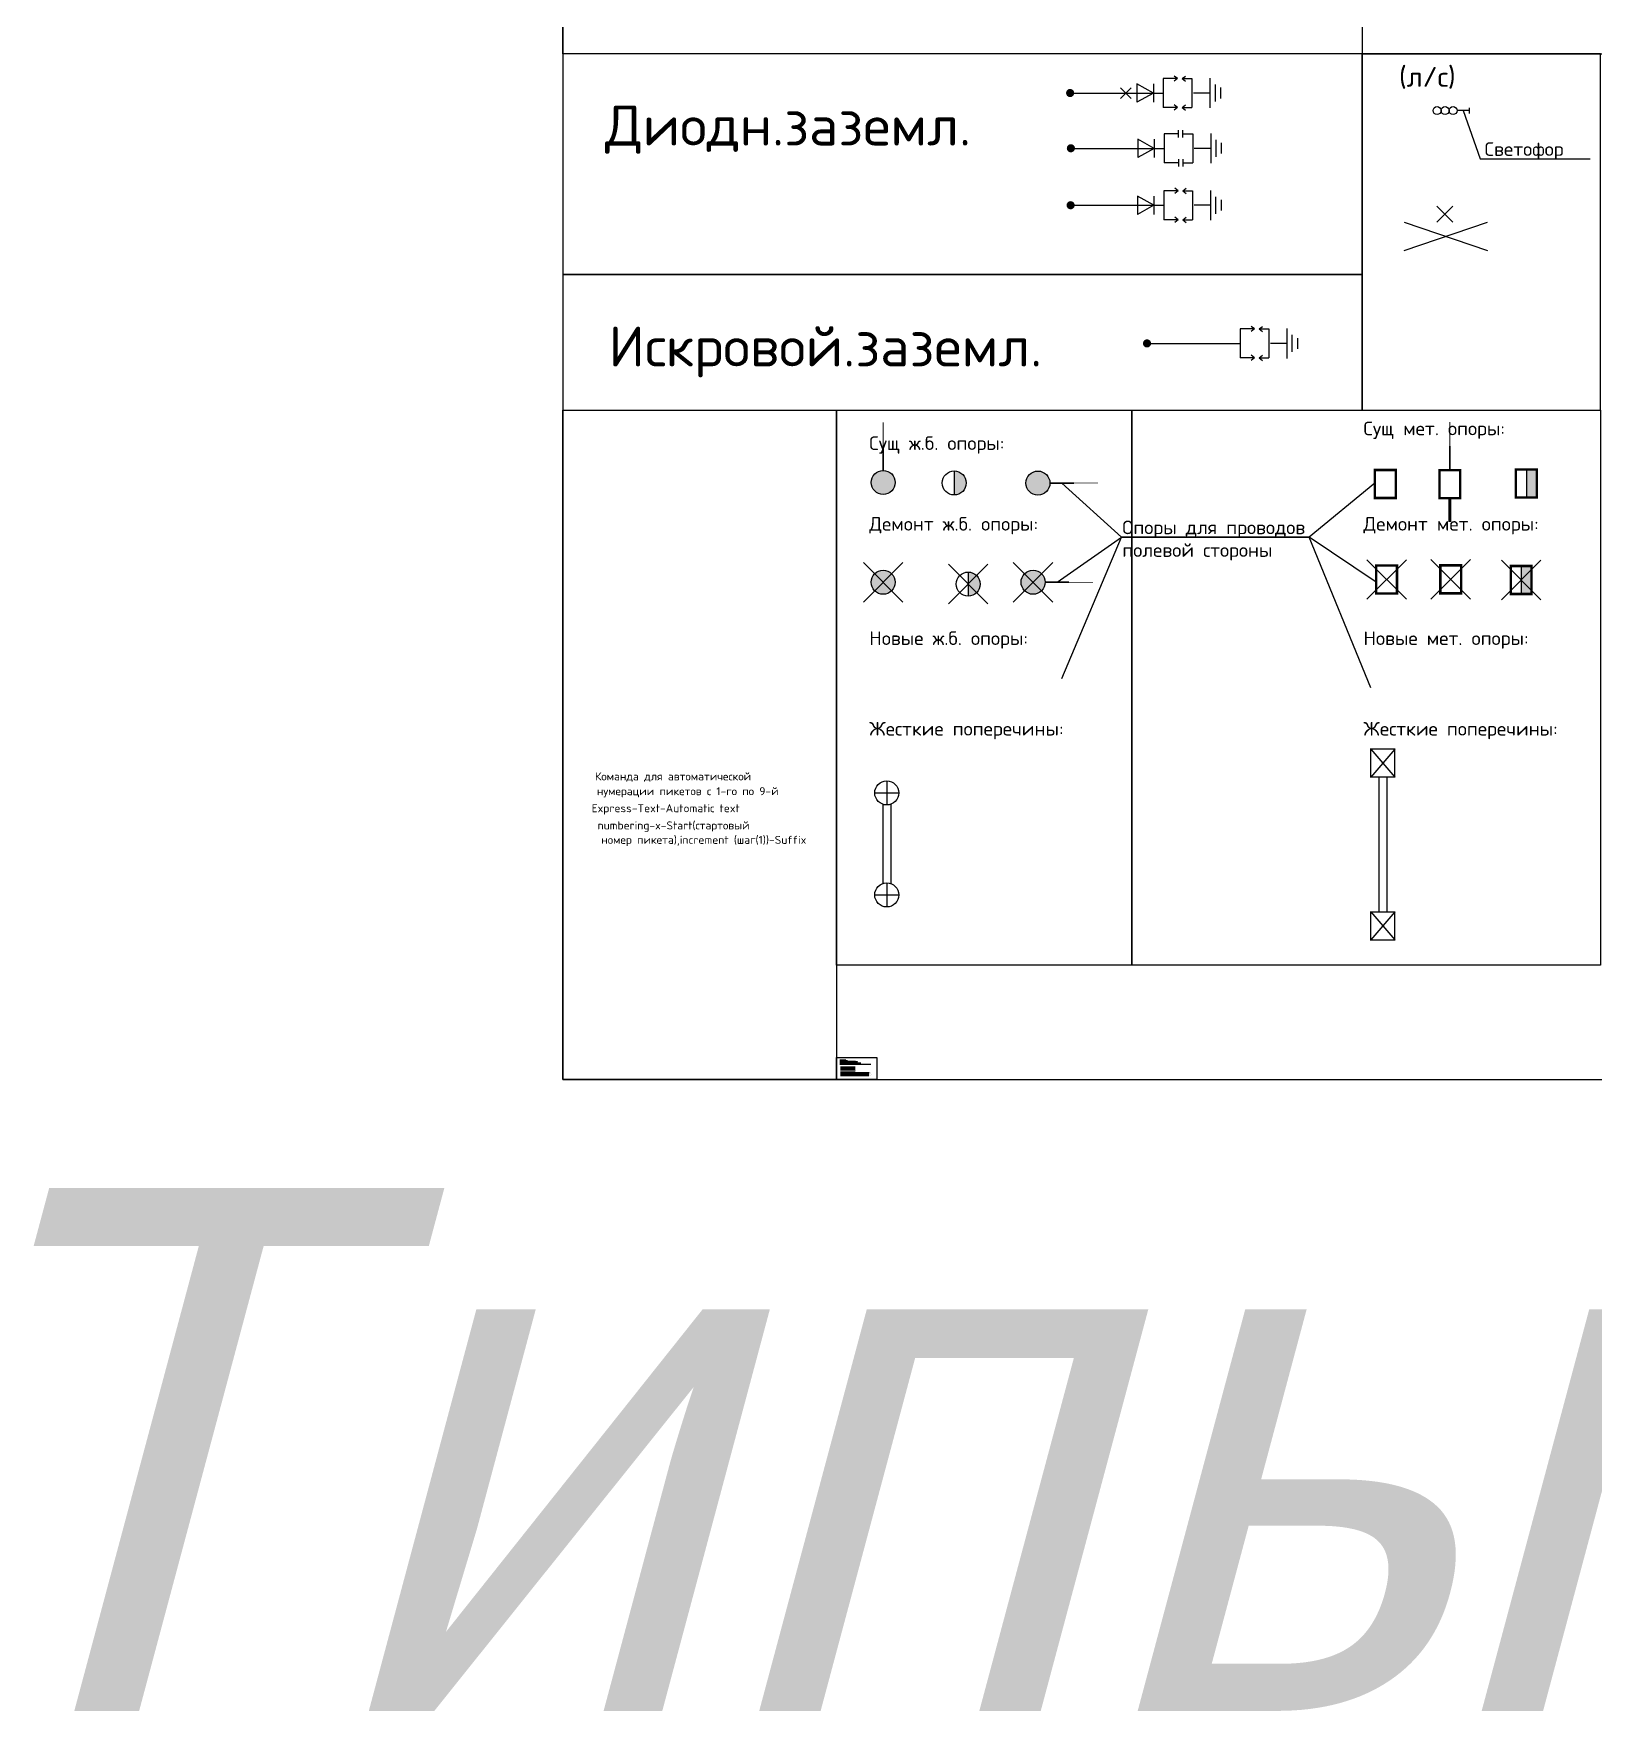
# Model space of a CAD drawing. Header units: metres. Extents: x 7125 to 11673, y -5803 to -4152.
# Drawn here: x 7124.7 to 7319.9, y -5260.8 to -5050.2 of the extents above; entities that cross this region are included whole.
import ezdxf
from ezdxf.enums import TextEntityAlignment as Align

# ---------------------------------------------------------------- set-up
doc = ezdxf.new("R2010")
doc.units = ezdxf.units.M
for name, pattern in [('ACAD_ISO05W100', [33, 24, -3, 0, -3, 0, -3]), ('ACAD_ISO06W100', [36, 24, -3, 0, -3, 0, -3, 0, -3]), ('ACISOTGL', [3, 2, -1])]:
    doc.linetypes.add(name, pattern=pattern)
doc.layers.get('Defpoints').update_dxf_attribs({"color": 4})
for name, color, linetype in [('N_p_du', 5, 'Continuous'), ('N_p_tgz', 106, 'TROS_GR_ZAZMLENIYA'), ('N_p_up', 150, 'ACAD_ISO05W100'), ('N_p_vl', 5, 'WL'), ('N_p_vl_dpr', 4, 'WL'), ('N_p_vok', 4, 'BOK_LINE'), ('N_p_volnvod', 4, 'Волновод'), ('P_svetofor', 7, 'Continuous'), ('S_fider', 7, 'Continuous'), ('S_opor', 7, 'Continuous'), ('S_p_fider', 7, 'Continuous')]:
    doc.layers.add(name, color=color, linetype=linetype)
doc.styles.get("Standard").update_dxf_attribs({"font": 'arial.ttf'})
doc.styles.add('STANDART', font='winpr3.shx', dxfattribs={"oblique": 15, "height": 2.5})
doc.styles.add('Шаблон 1.8', font='simplex.shx', dxfattribs={"height": 1.8})
doc.linetypes.add('BOK_LINE', pattern='A,40.7,-5.08,["BOK",Standard,S=3,R=0,X=-2.54,Y=-1.27],-5.35', length=51.13)
doc.linetypes.add('LINE-otcoc', pattern='A,20,-6.08,["I",Standard,S=1.2,R=0,X=-2.54,Y=-0.7],-1.08', length=27.16)
doc.linetypes.add('TROS_GR_ZAZMLENIYA', pattern='A,30,-5.08,["v",Standard,S=2.54,R=0,X=-2.54,Y=-1.27],-4', length=39.08)
doc.linetypes.add('WL', pattern='A,100,-5,["WL",Standard,S=3,R=0,X=-3,Y=-2],-2.5', length=107.5)
doc.linetypes.add('WL ПЭ', pattern='A,100.7,-5.08,["WL ПЭ",Standard,S=3,R=0,X=-2.54,Y=-1.27],-18.35', length=124.13)
doc.linetypes.add('ВОК2_LINE', pattern='A,4,-0.2,["2пр. ВОК",Standard,S=0.1,R=0,X=-0.1,Y=-0.05],-0.75', length=4.95)
doc.linetypes.add('ВОК3_LINE', pattern='A,4,-0.2,["3пр. ВОК",Standard,S=0.1,R=0,X=-0.1,Y=-0.05],-0.75', length=4.95)
doc.linetypes.add('ВОК4_LINE', pattern='A,4,-0.2,["4пр. ВОК",Standard,S=0.1,R=0,X=-0.1,Y=-0.05],-0.75', length=4.95)
doc.linetypes.add('ВОК5_LINE', pattern='A,4,-0.2,["5пр. ВОК",Standard,S=0.1,R=0,X=-0.1,Y=-0.05],-0.75', length=4.95)
doc.linetypes.add('Волновод', pattern='A,100.7,-7.2,["~",Standard,S=2.5,R=0,X=-2.54,Y=-1.4],-4.35', length=112.25)
doc.linetypes.add('ДПР', pattern='A,5,-0.2,["W",Standard,S=0.1,R=0,X=-0.1,Y=-0.05],-0.15', length=5.35)
doc.linetypes.add('Линия ВЛ СЦБ', pattern='A,56.7,-5.08,["WL СЦБ",Standard,S=2.54,R=0,X=-2.54,Y=-1.27],-14.35', length=76.13)
doc.linetypes.add('Линия ДУ', pattern='A,56.7,-5.08,["WK",Standard,S=2.54,R=0,X=-2.54,Y=-1.27],-6.35', length=68.13)
doc.dimstyles.get("Standard").update_dxf_attribs({"dimtxt": 0.18, "dimasz": 0.18, "dimexe": 0.18, "dimexo": 0.0625, "dimgap": 0.09, "dimtad": 0, "dimtih": 1, "dimtoh": 1, "dimdec": 4, "dimzin": 0, "dimdsep": 46, "dimtxsty": 'Standard', "dimcen": 0.09, "dimadec": 0, "dimazin": 0, "dimtfac": 1, "dimtdec": 4, "dimtofl": 0, "dimtmove": 0, "dimatfit": 3, "dimfxl": 1, "dimtolj": 1, "dimtzin": 0, "dimarcsym": 0})

# ---------------------------------------------------------------- blocks, each defined once
blk = doc.blocks.new('S_ZAZEM_DIOD')
at = {"linetype": 'ByBlock', "ltscale": 0.5}
h = blk.add_hatch(color=0, dxfattribs=at)
edge = h.paths.add_edge_path()
edge.add_arc((0.01, 0.01), 0.513, 133.6211, 493.6211)
at = {"color": 0, "ltscale": 0.5}
for p, q in [((0, 0), (0, -11.64)), ((1.14, -8.35), (-1.14, -8.35)), ((0, -10.41), (-1.14, -8.35)), ((0, -10.41), (1.14, -8.35)), ((1.14, -10.41), (-1.14, -10.41)), ((1.81, -11.64), (-1.81, -11.64)), ((-1.81, -13.43), (-1.81, -11.64)), ((1.81, -13.43), (1.81, -11.64)), ((-1.81, -13.43), (-2.26, -13.43)), ((-1.81, -14), (-2.26, -14)), ((-1.36, -13.43), (-1.81, -13.43)), ((-1.36, -14), (-1.81, -14)), ((-1.81, -14), (-1.81, -15.22)), ((1.36, -13.43), (1.81, -13.43)), ((1.36, -14), (1.81, -14)), ((1.81, -13.43), (2.26, -13.43)), ((1.81, -14), (2.26, -14)), ((1.81, -14), (1.81, -15.22)), ((1.81, -15.22), (-1.81, -15.22)), ((0, -17.51), (0, -15.42)), ((-1.86, -17.51), (1.86, -17.51)), ((-1.06, -18.15), (1.06, -18.15)), ((-0.66, -18.84), (0.68, -18.84))]:
    blk.add_line(p, q, dxfattribs=at)
blk = doc.blocks.new('D_ZAZEM_DIOD')
at = {"linetype": 'ByBlock', "ltscale": 0.5}
h = blk.add_hatch(color=0, dxfattribs=at)
edge = h.paths.add_edge_path()
edge.add_arc((0.01, 0.01), 0.513, 133.6211, 493.6211)
at = {"color": 0, "ltscale": 0.5}
for p, q in [((0, 0), (0, -11.64)), ((0, -10.41), (-1.14, -8.35)), ((1.14, -8.35), (-1.14, -8.35)), ((0, -10.41), (1.14, -8.35)), ((1.14, -10.41), (-1.14, -10.41)), ((-1.81, -13.43), (-1.81, -11.64)), ((1.81, -11.64), (-1.81, -11.64)), ((1.81, -13.43), (1.81, -11.64)), ((-1.81, -13.43), (-2.14, -13)), ((-1.81, -14), (-2.14, -14.43)), ((-1.81, -13.43), (-1.48, -13)), ((-1.81, -14), (-1.81, -15.22)), ((-1.81, -14), (-1.48, -14.43)), ((1.81, -13.43), (1.48, -13)), ((1.81, -14), (1.48, -14.43)), ((1.81, -13.43), (2.13, -13)), ((1.81, -14), (1.81, -15.22)), ((1.81, -14), (2.13, -14.43)), ((1.81, -15.22), (-1.81, -15.22)), ((0, -17.51), (0, -15.42)), ((-1.86, -17.51), (1.86, -17.51)), ((-1.06, -18.15), (1.06, -18.15)), ((-0.66, -18.84), (0.68, -18.84))]:
    blk.add_line(p, q, dxfattribs=at)
at = {"color": 1, "linetype": 'ByBlock', "ltscale": 0.5}
for p, q in [((-0.67, -7.64), (0.67, -6.3)), ((-0.67, -6.3), (0.67, -7.64))]:
    blk.add_line(p, q, dxfattribs=at)
blk = doc.blocks.new('N_ZAZEM_DIOD')
at = {"ltscale": 0.5}
h = blk.add_hatch(color=256, dxfattribs=at)
edge = h.paths.add_edge_path()
edge.add_arc((0.01, 0.01), 0.513, 133.6211, 493.6211)
for p, q in [((0, 0), (0, -11.64)), ((0, -10.41), (-1.14, -8.35)), ((1.14, -8.35), (-1.14, -8.35)), ((0, -10.41), (1.14, -8.35)), ((1.14, -10.41), (-1.14, -10.41)), ((1.81, -11.64), (-1.81, -11.64)), ((-1.81, -13.43), (-1.81, -11.64)), ((1.81, -13.43), (1.81, -11.64)), ((-1.81, -14), (-1.81, -15.22)), ((1.81, -14), (1.81, -15.22)), ((1.81, -15.22), (-1.81, -15.22)), ((0, -17.51), (0, -15.42)), ((-1.86, -17.51), (1.86, -17.51)), ((-1.06, -18.15), (1.06, -18.15)), ((-0.66, -18.84), (0.68, -18.84))]:
    blk.add_line(p, q, dxfattribs=at)
at = {"ltscale": 0.3}
for p, q in [((-1.81, -13.43), (-2.14, -13)), ((-1.81, -14), (-2.14, -14.43)), ((-1.81, -13.43), (-1.48, -13)), ((-1.81, -14), (-1.48, -14.43)), ((1.81, -13.43), (1.48, -13)), ((1.81, -14), (1.48, -14.43)), ((1.81, -13.43), (2.13, -13)), ((1.81, -14), (2.13, -14.43))]:
    blk.add_line(p, q, dxfattribs=at)
blk = doc.blocks.new('N_ZAZEM_ICKR')
at = {"ltscale": 0.5}
h = blk.add_hatch(color=256, dxfattribs=at)
edge = h.paths.add_edge_path()
edge.add_arc((0.01, 0.01), 0.513, 133.6211, 493.6211)
for p, q in [((0, 0), (0, -11.64)), ((1.81, -11.64), (-1.81, -11.64)), ((-1.81, -13.43), (-1.81, -11.64)), ((1.81, -13.43), (1.81, -11.64)), ((-1.81, -14), (-1.81, -15.22)), ((1.81, -14), (1.81, -15.22)), ((1.81, -15.22), (-1.81, -15.22)), ((0, -17.51), (0, -15.42)), ((-1.86, -17.51), (1.86, -17.51)), ((-1.06, -18.15), (1.06, -18.15)), ((-0.66, -18.84), (0.68, -18.84))]:
    blk.add_line(p, q, dxfattribs=at)
at = {"ltscale": 0.3}
for p, q in [((-1.81, -13.43), (-2.14, -13)), ((-1.81, -14), (-2.14, -14.43)), ((-1.81, -13.43), (-1.48, -13)), ((-1.81, -14), (-1.48, -14.43)), ((1.81, -13.43), (1.48, -13)), ((1.81, -14), (1.48, -14.43)), ((1.81, -13.43), (2.13, -13)), ((1.81, -14), (2.13, -14.43))]:
    blk.add_line(p, q, dxfattribs=at)
blk = doc.blocks.new('*U149')
at = {"color": 0, "ltscale": 2}
for p, q in [((0, 0), (-1.5, 0)), ((0, 0.35), (0, -0.35))]:
    blk.add_line(p, q, dxfattribs=at)
for centre in [(-4, 0), (-3, 0), (-2, 0)]:
    blk.add_circle(centre, 0.5, dxfattribs=at)
at = {"style": 'Шаблон 1.8', "flags": 4}
blk.add_attdef('(Л/С)', (-6.61, 2.96), '', height=2.5, dxfattribs=at)
blk = doc.blocks.new('Z_DEMONT_PR')
at = {"color": 1}
for p, q in [((-5.13, 1.77), (5.32, -1.78)), ((-5.13, -1.78), (5.32, 1.77))]:
    blk.add_line(p, q, dxfattribs=at)
blk = doc.blocks.new('Z_DEMONT')
at = {"color": 1, "lineweight": -3, "ltscale": 0.8}
for p, q in [((-1.02, 1.01), (0.98, -0.99)), ((-1.02, -0.99), (0.98, 1.01))]:
    blk.add_line(p, q, dxfattribs=at)
blk = doc.blocks.new('S_OPOR_GB')
h = blk.add_hatch(color=256)
edge = h.paths.add_edge_path()
edge.add_arc((0, 0), 1.5, 0, 360)
at = {"ltscale": 0.8}
blk.add_circle((0, 0), 1.5, dxfattribs=at)
blk = doc.blocks.new('S_OPOR_GB_BKONS_BKRON')
blk.add_blockref('S_OPOR_GB', (0, 0))
blk = doc.blocks.new('S_KRON')
at = {"lineweight": 40, "ltscale": 0.8, "const_width": 0.2}
blk.add_lwpolyline([(0, 3), (0, 0)], dxfattribs=at)
at = {"layer": 'Defpoints', "lineweight": 40, "ltscale": 0.8, "const_width": 0.1}
blk.add_lwpolyline([(0, 6), (0, 3)], dxfattribs=at)
blk = doc.blocks.new('*U142')
for name, p in [('S_KRON', (0, 1.5)), ('S_OPOR_GB_BKONS_BKRON', (0, 0))]:
    blk.add_blockref(name, p)
blk = doc.blocks.new('*U143')
at = {"color": 1, "lineweight": 30, "ltscale": 2}
for p, q in [((-2.47, 2.47), (2.47, -2.47)), ((-2.47, -2.47), (2.47, 2.47))]:
    blk.add_line(p, q, dxfattribs=at)
blk.add_blockref('S_OPOR_GB_BKONS_BKRON', (0, 0))
blk = doc.blocks.new('*U185')
blk.add_hatch(color=256).paths.add_polyline_path([(0, 1.5), (0, -1.5, 0.414214), (1.5, 0, 0.414214)])
at = {"color": 1, "lineweight": 30, "ltscale": 2}
for p, q in [((-2.47, 2.47), (2.47, -2.47)), ((-2.47, -2.47), (2.47, 2.47))]:
    blk.add_line(p, q, dxfattribs=at)
blk.add_line((0, 1.5), (0, -1.5))
at = {"lineweight": 30, "ltscale": 0.8}
blk.add_circle((0, 0), 1.5, dxfattribs=at)
blk = doc.blocks.new('*U186')
blk.add_hatch(color=256).paths.add_polyline_path([(1.5, 0, 0.414214), (0, 1.5), (0, -1.5, 0.414214)])
blk.add_line((0, 1.5), (0, -1.5))
at = {"lineweight": 30, "ltscale": 0.8}
blk.add_circle((0, 0), 1.5, dxfattribs=at)
blk = doc.blocks.new('*U189')
for p, q in [((-4.42, 1.77), (-4.42, -8.15)), ((-3.42, 1.77), (-3.42, -8.15))]:
    blk.add_line(p, q)
at = {"layer": 'Defpoints', "ltscale": 0.8}
for p, q in [((-3.92, 4.69), (-3.92, 1.69)), ((-5.42, 3.19), (-2.42, 3.19)), ((-3.92, -8.06), (-3.92, -11.06)), ((-5.42, -9.56), (-2.42, -9.56))]:
    blk.add_line(p, q, dxfattribs=at)
for centre in [(-3.92, 3.19), (-3.92, -9.56)]:
    blk.add_circle(centre, 1.5, dxfattribs=at)
blk = doc.blocks.new('N_KRON')
at = {"color": 0, "ltscale": 0.8, "const_width": 0.2}
blk.add_lwpolyline([(0, 3), (0, 0)], dxfattribs=at)
at = {"color": 1, "ltscale": 0.8, "const_width": 0.2}
blk.add_lwpolyline([(0, 3), (0, 3)], dxfattribs=at)
at = {"layer": 'Defpoints', "ltscale": 0.8, "const_width": 0.1}
blk.add_lwpolyline([(0, 6), (0, 3)], dxfattribs=at)
blk = doc.blocks.new('*U176')
at = {"const_width": 0.3}
blk.add_lwpolyline([(-1.3, 1.75), (1.3, 1.75), (1.3, -1.75), (-1.3, -1.75)], close=True, dxfattribs=at)
at = {"color": 0, "ltscale": 0.8, "const_width": 0.4}
blk.add_lwpolyline([(0, -1.75), (0, -4.75)], dxfattribs=at)
at = {"layer": 'Defpoints'}
blk.add_point((0, 0), dxfattribs=at)
at = {"color": 0}
blk.add_blockref('N_KRON', (0, 1.75), dxfattribs=at)
blk = doc.blocks.new('*U179')
at = {"color": 1, "lineweight": 30, "ltscale": 2}
for p, q in [((-2.47, 2.47), (2.47, -2.47)), ((-2.47, -2.47), (2.47, 2.47))]:
    blk.add_line(p, q, dxfattribs=at)
at = {"const_width": 0.3}
blk.add_lwpolyline([(-1.3, 1.75), (1.3, 1.75), (1.3, -1.75), (-1.3, -1.75)], close=True, dxfattribs=at)
at = {"layer": 'Defpoints'}
blk.add_point((0, 0), dxfattribs=at)
blk = doc.blocks.new('*U177')
blk.add_hatch(color=256).paths.add_polyline_path([(1.3, 1.75), (0, 1.75), (0, -1.75), (1.3, -1.75)])
blk.add_line((0, 1.75), (0, -1.75))
at = {"const_width": 0.3}
blk.add_lwpolyline([(-1.3, 1.75), (1.3, 1.75), (1.3, -1.75), (-1.3, -1.75)], close=True, dxfattribs=at)
at = {"layer": 'Defpoints'}
blk.add_point((0, 0), dxfattribs=at)
blk = doc.blocks.new('*U180')
blk.add_hatch(color=256).paths.add_polyline_path([(0, -1.75), (1.3, -1.75), (1.3, 1.75), (0, 1.75)])
at = {"color": 1, "lineweight": 30, "ltscale": 2}
for p, q in [((-2.47, 2.47), (2.47, -2.47)), ((-2.47, -2.47), (2.47, 2.47))]:
    blk.add_line(p, q, dxfattribs=at)
blk.add_line((0, 1.75), (0, -1.75))
at = {"const_width": 0.3}
blk.add_lwpolyline([(-1.3, 1.75), (1.3, 1.75), (1.3, -1.75), (-1.3, -1.75)], close=True, dxfattribs=at)
at = {"layer": 'Defpoints'}
blk.add_point((0, 0), dxfattribs=at)
blk = doc.blocks.new('*U175')
at = {"lineweight": 50, "const_width": 0.3}
blk.add_lwpolyline([(-1.3, 1.75), (1.3, 1.75), (1.3, -1.75), (-1.3, -1.75)], close=True, dxfattribs=at)
at = {"layer": 'Defpoints'}
blk.add_point((0, 0), dxfattribs=at)
blk = doc.blocks.new('*U178')
at = {"color": 1, "lineweight": 30, "ltscale": 2}
for p, q in [((-2.47, 2.47), (2.47, -2.47)), ((-2.47, -2.47), (2.47, 2.47))]:
    blk.add_line(p, q, dxfattribs=at)
at = {"const_width": 0.3}
blk.add_lwpolyline([(-1.3, 1.75), (1.3, 1.75), (1.3, -1.75), (-1.3, -1.75)], close=True, dxfattribs=at)
at = {"layer": 'Defpoints'}
blk.add_point((0, 0), dxfattribs=at)
blk = doc.blocks.new('*U141')
for p, q in [((-0.5, -1.76), (-0.5, -18.62)), ((-0.5, -1.76), (-0.5, -18.62)), ((0.5, -1.76), (0.5, -18.62)), ((0.5, -1.76), (0.5, -18.62))]:
    blk.add_line(p, q)
at = {"layer": 'Defpoints'}
for p, q in [((-1.5, 1.74), (1.5, -1.76)), ((1.5, 1.74), (-1.5, -1.76)), ((-1.5, -18.62), (1.5, -22.12)), ((1.5, -18.62), (-1.5, -22.12))]:
    blk.add_line(p, q, dxfattribs=at)
at = {"layer": 'Defpoints', "const_width": 0.15}
for points in [[(-1.5, 1.74), (1.5, 1.74), (1.5, -1.76), (-1.5, -1.76)], [(-1.5, -18.62), (1.5, -18.62), (1.5, -22.12), (-1.5, -22.12)]]:
    blk.add_lwpolyline(points, close=True, dxfattribs=at)
blk = doc.blocks.new('*U146')
blk.add_blockref('S_OPOR_GB_BKONS_BKRON', (0, 0))
at = {"rotation": 269.9999999999995}
blk.add_blockref('S_KRON', (1.5, 0), dxfattribs=at)
blk = doc.blocks.new('*U148')
at = {"color": 1, "lineweight": 30, "ltscale": 2}
for p, q in [((-2.47, 2.47), (2.47, -2.47)), ((-2.47, -2.47), (2.47, 2.47))]:
    blk.add_line(p, q, dxfattribs=at)
blk.add_blockref('S_OPOR_GB_BKONS_BKRON', (0, 0))
at = {"rotation": 269.9999999999998}
blk.add_blockref('S_KRON', (1.5, 0), dxfattribs=at)

msp = doc.modelspace()

# ---------------------------------------------------------------- linework, layer by layer
at = {"linetype": 'ACISOTGL', "ltscale": 3}
msp.add_line((7228.069, -5178.888), (7225.442, -5178.888), dxfattribs=at)
at = {"color": 1}
for points in [[(7422.452, -4936.248), (7190.831, -4936.248), (7190.831, -5180.908), (7422.452, -5180.908)], [(7225.045, -5178.18), (7230.063, -5178.18), (7230.063, -5180.908), (7225.045, -5180.908)]]:
    msp.add_lwpolyline(points, close=True, dxfattribs=at)
at = {"color": 3}
for points in [[(7190.831, -5023.05), (7290.766, -5023.05), (7290.766, -5052.734), (7190.831, -5052.734)], [(7422.452, -5023.05), (7290.766, -5023.05), (7290.766, -5052.734), (7422.452, -5052.734)], [(7290.766, -5052.734), (7190.831, -5052.734), (7190.831, -5080.304), (7290.766, -5080.304)], [(7290.766, -5097.264), (7320.574, -5097.264), (7320.574, -5052.734), (7290.766, -5052.734)], [(7290.766, -5080.304), (7190.831, -5080.304), (7190.831, -5097.264), (7290.766, -5097.264)], [(7190.831, -5097.264), (7225.045, -5097.264), (7225.045, -5180.908), (7190.831, -5180.908)], [(7225.045, -5097.264), (7261.953, -5097.264), (7261.953, -5166.628), (7225.045, -5166.628)], [(7261.953, -5097.264), (7320.574, -5097.264), (7320.574, -5166.628), (7261.953, -5166.628)]]:
    msp.add_lwpolyline(points, close=True, dxfattribs=at)
at = {"layer": 'N_p_du', "linetype": 'Линия ДУ', "ltscale": 0.6}
msp.add_line((7225.538, -5179.329), (7227.373, -5179.329), dxfattribs=at)
at = {"layer": 'N_p_tgz'}
msp.add_line((7225.447, -5178.461), (7226.205, -5178.461), dxfattribs=at)
at = {"layer": 'N_p_up'}
msp.add_line((7225.447, -5178.527), (7226.43, -5178.527), dxfattribs=at)
at = {"layer": 'N_p_vl', "linetype": 'WL'}
msp.add_line((7225.447, -5178.61), (7227.418, -5178.61), dxfattribs=at)
at = {"layer": 'N_p_vl', "linetype": 'WL ПЭ', "ltscale": 0.5}
msp.add_line((7225.53, -5179.826), (7227.366, -5179.826), dxfattribs=at)
at = {"layer": 'N_p_vl', "linetype": 'Линия ВЛ СЦБ', "ltscale": 0.5}
msp.add_line((7225.544, -5179.644), (7227.366, -5179.644), dxfattribs=at)
at = {"layer": 'N_p_vl_dpr', "linetype": 'ДПР', "ltscale": 20}
msp.add_line((7225.438, -5178.989), (7229.324, -5178.989), dxfattribs=at)
at = {"layer": 'N_p_vok', "ltscale": 0.5}
msp.add_line((7225.447, -5178.682), (7227.648, -5178.682), dxfattribs=at)
at = {"layer": 'N_p_vok', "linetype": 'ВОК5_LINE', "ltscale": 25}
msp.add_line((7225.53, -5180.036), (7229.104, -5180.036), dxfattribs=at)
at = {"layer": 'N_p_vok', "linetype": 'ВОК4_LINE', "ltscale": 25}
msp.add_line((7225.53, -5180.165), (7229.097, -5180.165), dxfattribs=at)
at = {"layer": 'N_p_vok', "linetype": 'ВОК3_LINE', "ltscale": 25}
msp.add_line((7225.53, -5180.294), (7229.09, -5180.294), dxfattribs=at)
at = {"layer": 'N_p_vok', "linetype": 'ВОК2_LINE', "ltscale": 25}
msp.add_line((7225.53, -5180.424), (7229.084, -5180.424), dxfattribs=at)
at = {"layer": 'N_p_volnvod'}
msp.add_line((7225.447, -5178.775), (7227.608, -5178.775), dxfattribs=at)
at = {"layer": 'S_fider', "linetype": 'LINE-otcoc', "ltscale": 2}
msp.add_line((7225.53, -5179.488), (7227.366, -5179.488), dxfattribs=at)
at = {"layer": 'S_p_fider', "linetype": 'ACAD_ISO06W100', "ltscale": 0.8, "const_width": 0.001}
msp.add_lwpolyline([(7225.442, -5178.381), (7228.125, -5178.381)], dxfattribs=at)

# ---------------------------------------------------------------- block references
at = {"linetype": 'Волновод', "rotation": 90}
for name, p in [('D_ZAZEM_DIOD', (7254.257, -5057.641)), ('S_ZAZEM_DIOD', (7254.353, -5064.55))]:
    msp.add_blockref(name, p, dxfattribs=at)
at = {"linetype": 'Волновод'}
for name, p in [('Z_DEMONT', (7301.125, -5072.798)), ('Z_DEMONT_PR', (7301.125, -5075.53))]:
    msp.add_blockref(name, p, dxfattribs=at)
at = {"layer": 'N_p_tgz', "linetype": 'Волновод', "rotation": 90}
for name, p in [('N_ZAZEM_DIOD', (7254.32, -5071.668)), ('N_ZAZEM_ICKR', (7263.874, -5088.932))]:
    msp.add_blockref(name, p, dxfattribs=at)
at = {"layer": 'P_svetofor'}
ref = msp.add_blockref('*U149', (7304.123, -5059.826), dxfattribs=at)
ref.add_attrib('(Л/С)', '(л/с)', (7295.357, -5056.862), dxfattribs={"layer": '0', "height": 2.5, "style": 'Шаблон 1.8', "flags": 4})
at = {"layer": 'S_opor'}
for name, p in [('*U142', (7230.874, -5106.3)), ('*U176', (7301.728, -5106.511)), ('*U186', (7239.751, -5106.366)), ('*U146', (7250.22, -5106.381)), ('*U175', (7293.656, -5106.493)), ('*U177', (7311.289, -5106.421)), ('*U178', (7293.815, -5118.428)), ('*U179', (7301.838, -5118.409)), ('*U143', (7230.867, -5118.778)), ('*U185', (7241.503, -5119.002)), ('*U148', (7249.615, -5118.774)), ('*U180', (7310.645, -5118.495)), ('*U141', (7293.334, -5141.355)), ('*U189', (7235.237, -5148.293))]:
    msp.add_blockref(name, p, dxfattribs=at)

# ---------------------------------------------------------------- texts
at = {"style": 'Шаблон 1.8'}
for s, p in [('Диодн.заземл.', (7218.985, -5064.194)), ('Искровой.заземл.', (7223.648, -5091.803))]:
    msp.add_text(s, height=5, dxfattribs=at).set_placement(p, align=Align.CENTER)
at = {"style": 'STANDART', "oblique": 15}
msp.add_text('Типы линий', height=65.3486, dxfattribs=at).set_placement((7348.267, -5259.826), align=Align.CENTER)
at = {"attachment_point": 1, "style": 'Шаблон 1.8'}
for s, insert, char_height, width in [('Светофор', (7306.065, -5063.791), 1.7, 22.32735), ('Сущ мет. опоры:', (7290.919, -5098.704), 1.7, 22.32735), ('Сущ ж.б. опоры:', (7229.131, -5100.541), 1.7, 22.32735), ('Демонт ж.б. опоры:', (7229.131, -5110.624), 1.7, 22.32735), ('Опоры для проводов полевой стороны', (7260.767, -5111.07), 1.7, 27.39053), ('Демонт мет. опоры:', (7290.919, -5110.624), 1.7, 22.32735), ('Новые ж.б. опоры:', (7229.131, -5124.918), 1.7, 22.32735), ('Новые мет. опоры:', (7290.919, -5124.918), 1.7, 22.32735), ('Жесткие поперечины:', (7229.131, -5136.237), 1.7, 37.63476), ('Жесткие поперечины:', (7290.919, -5136.237), 1.7, 34.49477), ('-ТГЗ', (7226.224, -5178.445), 0.025, 0.34711), ('-УП', (7226.449, -5178.512), 0.025, 0.34711), ('-ВЛ', (7227.436, -5178.595), 0.025, 0.34711), ('-Волновод', (7227.627, -5178.759), 0.025, 0.34711), ('-ВОК', (7227.667, -5178.666), 0.025, 0.34711), (' -Фидер', (7228.125, -5178.365), 0.025, 0.46269), ('-ВЛ ДПР (2 линии)', (7229.25, -5179.081), 0.025, 0.50525), ('-ВЛ ДПР (1 линия)', (7229.343, -5178.974), 0.025, 0.45531), ('-Отсос', (7227.384, -5179.472), 0.025, 0.34711), ('-ВЛ СЦБ', (7227.384, -5179.63), 0.025, 0.34711), ('-ВЛ ПЭ', (7227.384, -5179.811), 0.025, 0.34711), ('-ДУ', (7227.392, -5179.313), 0.025, 0.34711), ('-ВОК (2 провода)', (7229.102, -5180.408), 0.025, 0.46964), ('-ВОК (3 провода)', (7229.109, -5180.279), 0.025, 0.4393), ('-ВОК (5 проводов)', (7229.123, -5180.021), 0.025, 0.44747), ('-ВОК (4 провода)', (7229.123, -5180.15), 0.025, 0.42063)]:
    msp.add_mtext(s, dxfattribs=dict(at, insert=insert, char_height=char_height, width=width))
at = {"layer": 'Defpoints', "style": 'Шаблон 1.8'}
for s, p in [('Команда для автоматической', (7204.599, -5143.113)), ('нумерации пикетов с 1-го по 9-й', (7206.441, -5145.02)), ('Express-Text-Automatiс text', (7203.678, -5147.166)), ('numbering-x-Start(стартовый', (7204.665, -5149.263)), ('номер пикета),increment (шаг(1))-Suffix', (7208.45, -5151.05))]:
    msp.add_text(s, height=1, dxfattribs=at).set_placement(p, align=Align.MIDDLE)

# ---------------------------------------------------------------- leaders
for points in [[(7303.373, -5059.826), (7305.499, -5065.851), (7319.254, -5065.851)], [(7253.22, -5106.381), (7260.65, -5113.129), (7284.123, -5113.129)], [(7292.356, -5106.381), (7284.123, -5113.129), (7260.65, -5113.129)], [(7252.615, -5118.774), (7260.65, -5113.129), (7284.123, -5113.129)], [(7253.22, -5130.82), (7260.65, -5113.129), (7284.123, -5113.129)], [(7292.515, -5118.774), (7284.123, -5113.129), (7260.65, -5113.129)], [(7291.836, -5131.973), (7284.123, -5113.129), (7260.65, -5113.129)]]:
    msp.add_leader(points, dimstyle='Standard', override={"dimgap": 0.09, "dimtad": 0})

doc.saveas('drawing.dxf')
